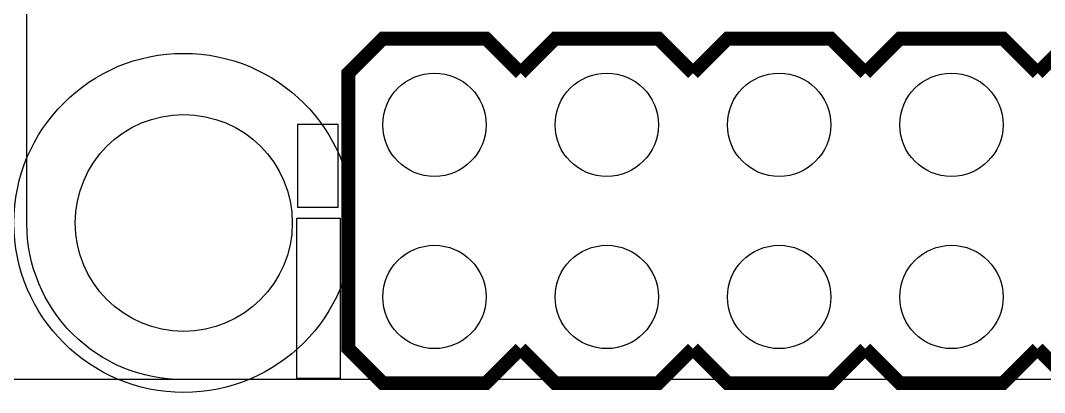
# Model space of a CAD drawing. Extents: x -18.1 to 63.6, y -0.2 to 55.2.
# Drawn here: x -0.09 to 15, y -0.19 to 5.3 of the extents above; entities that cross this region are included whole.
import ezdxf

# ---------------------------------------------------------------- set-up
doc = ezdxf.new("R2010")
doc.units = 0
doc.header["$MEASUREMENT"] = 0
for name, color, linetype in [('BG_ASSEMBLY_NOTES', 3, 'CONTINUOUS'), ('BG_OUTLINE', 4, 'CONTINUOUS'), ('BG_SILKSCREEN_TOP', 2, 'CONTINUOUS'), ('PG_SILKSCREEN_BOTTOM', 10, 'CONTINUOUS'), ('PG_SILKSCREEN_TOP', 11, 'CONTINUOUS'), ('PIN_BOTTOM', 13, 'CONTINUOUS'), ('PIN_TOP', 12, 'CONTINUOUS')]:
    doc.layers.add(name, color=color, linetype=linetype)

msp = doc.modelspace()

# ---------------------------------------------------------------- linework, layer by layer
at = {"layer": 'BG_ASSEMBLY_NOTES'}
msp.add_lwpolyline([(2.3164, 0), (-15.7625, 0)], dxfattribs=at)
at = {"layer": 'BG_OUTLINE'}
msp.add_lwpolyline([(0, 2.3), (0, 37.7, -0.414214), (2.3, 40), (37.7, 40, -0.414214), (40, 37.7), (40, 2.3, -0.414214), (37.7, 0), (2.3, 0, -0.414214)], format="xyb", close=True, dxfattribs=at)
at = {"layer": 'BG_SILKSCREEN_TOP'}
for points in [[(3.9865, 3.7643), (3.9865, 2.5451), (4.5885, 2.5451), (4.5885, 3.7643)], [(4.6152, 2.38), (4.6152, 0.0178), (3.9776, 0.0178), (3.9776, 2.38)]]:
    msp.add_lwpolyline(points, close=True, dxfattribs=at)
at = {"layer": 'PG_SILKSCREEN_BOTTOM', "const_width": 0.2032}
for points in [[(7.2771, 0.4572), (6.7691, -0.0508), (5.2451, -0.0508), (4.7371, 0.4572), (4.7371, 4.5212), (5.2451, 5.0292), (6.7691, 5.0292), (7.2771, 4.5212)], [(9.8171, 4.5212), (9.3091, 5.0292), (7.7851, 5.0292), (7.2771, 4.5212)], [(12.3571, 4.5212), (11.8491, 5.0292), (10.3251, 5.0292), (9.8171, 4.5212)], [(14.8971, 4.5212), (14.3891, 5.0292), (12.8651, 5.0292), (12.3571, 4.5212)], [(17.4371, 4.5212), (16.9291, 5.0292), (15.4051, 5.0292), (14.8971, 4.5212)], [(7.2771, 0.4572), (7.7851, -0.0508), (9.3091, -0.0508), (9.8171, 0.4572)], [(9.8171, 0.4572), (10.3251, -0.0508), (11.8491, -0.0508), (12.3571, 0.4572)], [(12.3571, 0.4572), (12.8651, -0.0508), (14.3891, -0.0508), (14.8971, 0.4572)], [(14.8971, 0.4572), (15.4051, -0.0508), (16.9291, -0.0508), (17.4371, 0.4572)]]:
    msp.add_lwpolyline(points, dxfattribs=at)
at = {"layer": 'PG_SILKSCREEN_TOP', "const_width": 0.2032}
for points in [[(7.2771, 0.4572), (6.7691, -0.0508), (5.2451, -0.0508), (4.7371, 0.4572), (4.7371, 4.5212), (5.2451, 5.0292), (6.7691, 5.0292), (7.2771, 4.5212)], [(9.8171, 4.5212), (9.3091, 5.0292), (7.7851, 5.0292), (7.2771, 4.5212)], [(12.3571, 4.5212), (11.8491, 5.0292), (10.3251, 5.0292), (9.8171, 4.5212)], [(14.8971, 4.5212), (14.3891, 5.0292), (12.8651, 5.0292), (12.3571, 4.5212)], [(17.4371, 4.5212), (16.9291, 5.0292), (15.4051, 5.0292), (14.8971, 4.5212)], [(7.2771, 0.4572), (7.7851, -0.0508), (9.3091, -0.0508), (9.8171, 0.4572)], [(9.8171, 0.4572), (10.3251, -0.0508), (11.8491, -0.0508), (12.3571, 0.4572)], [(12.3571, 0.4572), (12.8651, -0.0508), (14.3891, -0.0508), (14.8971, 0.4572)], [(14.8971, 0.4572), (15.4051, -0.0508), (16.9291, -0.0508), (17.4371, 0.4572)]]:
    msp.add_lwpolyline(points, dxfattribs=at)
at = {"layer": 'PIN_BOTTOM'}
for centre, radius in [((6.0071, 3.7592), 0.762), ((8.5471, 3.7592), 0.762), ((11.0871, 3.7592), 0.762), ((13.6271, 3.7592), 0.762), ((2.3114, 2.3114), 1.6), ((6.0071, 1.2192), 0.762), ((8.5471, 1.2192), 0.762), ((11.0871, 1.2192), 0.762), ((13.6271, 1.2192), 0.762)]:
    msp.add_circle(centre, radius, dxfattribs=at)
at = {"layer": 'PIN_TOP'}
for centre, radius in [((2.3114, 2.3114), 2.5019), ((6.0071, 3.7592), 0.762), ((8.5471, 3.7592), 0.762), ((11.0871, 3.7592), 0.762), ((13.6271, 3.7592), 0.762), ((6.0071, 1.2192), 0.762), ((8.5471, 1.2192), 0.762), ((11.0871, 1.2192), 0.762), ((13.6271, 1.2192), 0.762)]:
    msp.add_circle(centre, radius, dxfattribs=at)

doc.saveas('drawing.dxf')
